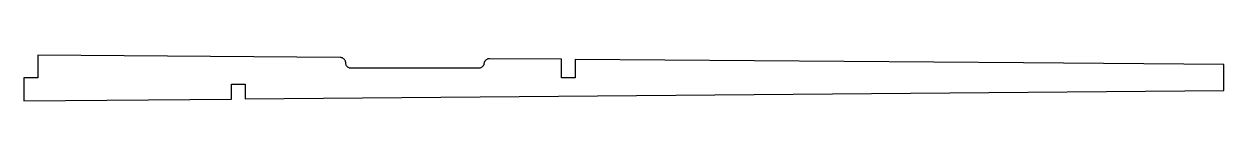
# Model space of a CAD drawing. Header units: millimetres. Extents: x 0 to 434, y 0 to 17.
import ezdxf

# ---------------------------------------------------------------- set-up
doc = ezdxf.new("R2010")
doc.units = ezdxf.units.MM

msp = doc.modelspace()

# ---------------------------------------------------------------- linework, layer by layer
msp.add_lwpolyline([(361.52, 13.74), (199.35, 15.02), (199.35, 8.29), (194.35, 8.29), (194.35, 15.05), (168.37, 15.26), (168.16, 15.25), (167.96, 15.22), (167.76, 15.16), (167.56, 15.09), (167.38, 15), (167.2, 14.89), (167.04, 14.77), (166.89, 14.62), (166.79, 14.51), (166.7, 14.38), (166.62, 14.25), (166.55, 14.11), (166.48, 13.97), (166.43, 13.82), (166.4, 13.67), (166.34, 13.36), (166.31, 13.21), (166.26, 13.07), (166.2, 12.92), (166.13, 12.79), (166.05, 12.66), (165.95, 12.53), (165.85, 12.41), (165.71, 12.27), (165.55, 12.15), (165.37, 12.04), (165.19, 11.94), (164.99, 11.87), (164.8, 11.82), (164.59, 11.78), (164.39, 11.77), (118.35, 11.77), (118.19, 11.78), (118.02, 11.8), (117.86, 11.84), (117.7, 11.88), (117.55, 11.94), (117.4, 12.02), (117.26, 12.1), (117.12, 12.2), (116.96, 12.34), (116.81, 12.51), (116.68, 12.69), (116.57, 12.88), (116.48, 13.08), (116.41, 13.29), (116.37, 13.51), (116.34, 13.95), (116.29, 14.16), (116.23, 14.37), (116.14, 14.57), (116.03, 14.76), (115.9, 14.94), (115.76, 15.11), (115.59, 15.25), (115.46, 15.35), (115.32, 15.43), (115.17, 15.51), (115.02, 15.57), (114.86, 15.62), (114.7, 15.65), (114.53, 15.67), (114.37, 15.68), (5, 16.54), (5, 8.29), (0, 8.29), (0, 0), (75, 0.64), (75, 6.07), (80, 6.07), (80, 0.69), (434, 3.73), (434, 13.15)], close=True)

doc.saveas('drawing.dxf')
